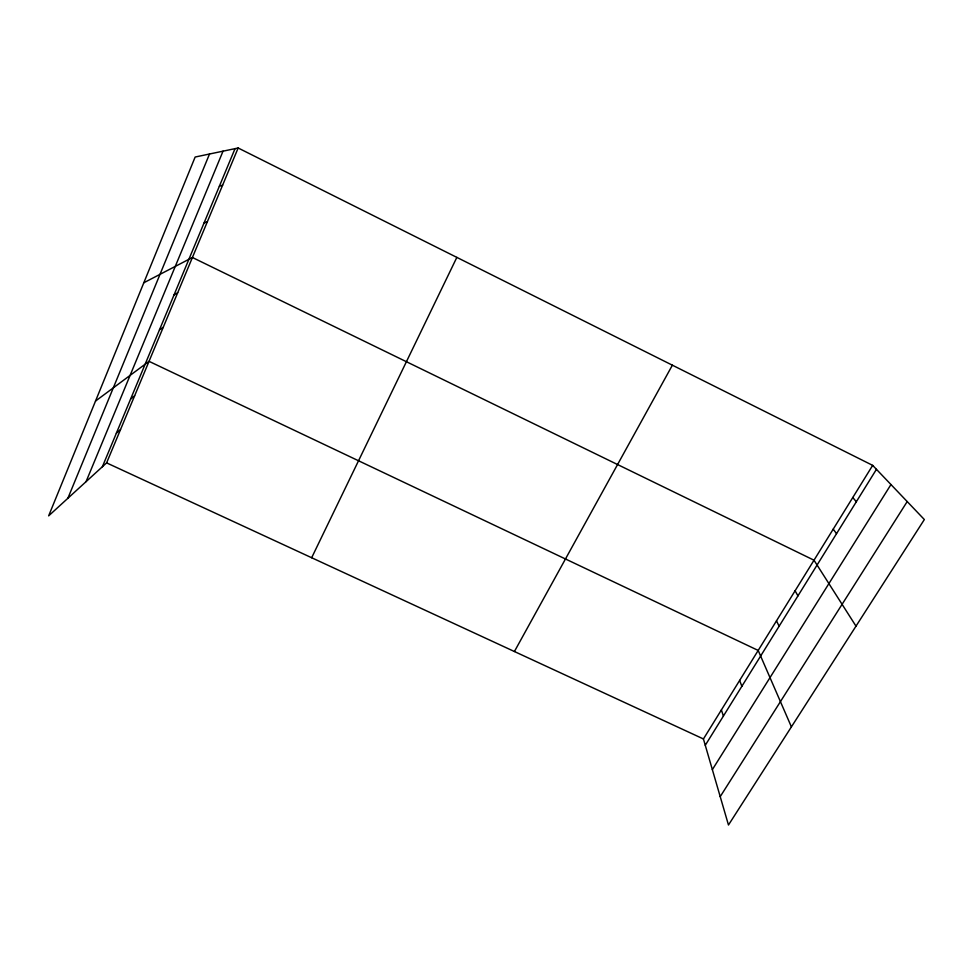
<?xml version="1.0" encoding="UTF-8"?>
<svg xmlns="http://www.w3.org/2000/svg" width="973" height="973" viewBox="0 0 973 973"><rect width="100%" height="100%" fill="white"/><g stroke="black" fill="none" stroke-linecap="round" stroke-linejoin="round"><path stroke-width="1.46" d="M67.867 498.298L209.511 154.014M86.062 481.647L223.024 151.168M102.372 466.748L235.04 148.65M238.154 147.993L195.147 157.03L48.65 515.86L106.604 462.88L238.154 147.993L872.672 465.374L924.35 519.546L728.473 825.007L703.43 738.957L872.672 465.374M311.664 557.724L456.848 257.383M514.413 651.521L672.379 365.191M705.267 745.294L876.442 469.327M712.358 769.619L890.964 484.542M720.215 796.644L907.201 501.569M116.371 433.18L120.506 429.616M130.625 399.003L134.639 395.78M95.512 401.071L149.027 361.336L758.186 650.438L791.402 726.867M159.463 329.871L163.233 327.317M174.045 294.916L177.694 292.715M143.809 282.766L192.411 257.492L814 560.205L855.997 626.15M203.989 223.097L207.383 221.637M219.375 186.208L222.635 185.15M106.604 462.88L703.43 738.957M852.786 497.519L856.313 501.764M833.229 529.117L836.525 533.666M795.087 590.781L797.945 595.877M776.49 620.847L779.13 626.211M739.626 680.431L741.864 686.293M721.382 709.937L723.413 716.031"/></g></svg>
